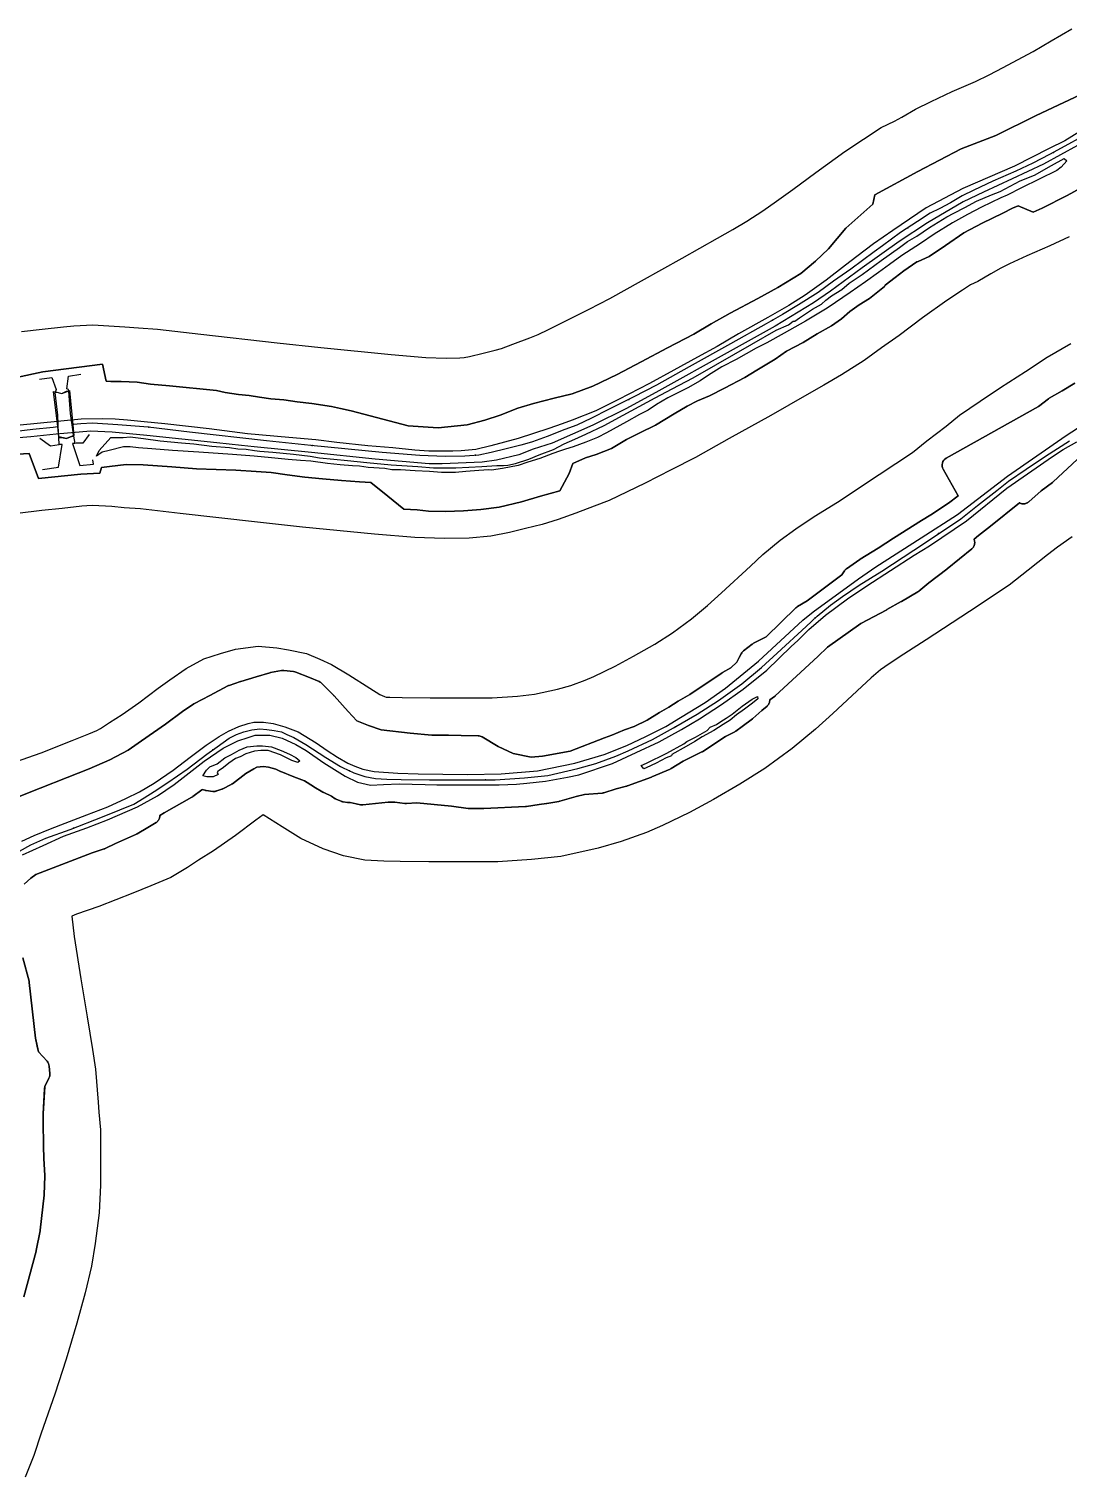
# Model space of a CAD drawing. Header units: inches. Extents: x 91426 to 118597, y 433843 to 446922.
# Drawn here: x 104664 to 105297, y 442865 to 443748 of the extents above; entities that cross this region are included whole.
import ezdxf

# ---------------------------------------------------------------- set-up
doc = ezdxf.new("R2010")
doc.units = ezdxf.units.IN
doc.header["$MEASUREMENT"] = 0
for name, color, linetype, true_color in [('As_waterkering_PWK', 7, 'Continuous', 0x8b0648), ('Beschermingszone_PWK', 7, 'Continuous', 0xde06d3), ('Kernzone_PWK', 7, 'Continuous', 0x33065f), ('Kruinlijnen_PWK', 7, 'Continuous', 0xda0676), ('Kunstwerken_PWK', 7, 'Continuous', 0x2f0602), ('Leggerbermen_PWK', 7, 'Continuous', 0xd60719), ('Referentiepunten_PWK', 7, 'Continuous', 0x7e0730)]:
    doc.layers.add(name, color=color, linetype=linetype, true_color=true_color)

msp = doc.modelspace()

# ---------------------------------------------------------------- linework, layer by layer
at = {"layer": 'As_waterkering_PWK'}
for points in [[(105305.5951, 443682.3094), (105295.144, 443676.4885), (105285.7513, 443671.4614), (105275.6971, 443666.1697), (105265.3784, 443661.4072), (105251.3554, 443655.1895), (105239.7137, 443649.7655), (105232.57, 443646.1937), (105225.4262, 443642.0926), (105219.0762, 443638.5207), (105212.9907, 443635.6103), (105205.4501, 443630.5832), (105194.999, 443623.8363), (105183.9379, 443615.8578)], [(105183.9379, 443615.8578), (105178.8594, 443612.1946), (105164.7042, 443601.6113), (105154.2531, 443594.2029), (105144.7281, 443587.3237), (105132.8218, 443579.7831), (105123.0322, 443573.9623), (105113.1103, 443568.2737), (105091.4145, 443555.9706), (105066.279, 443541.9476), (105046.3029, 443530.8351), (105032.5446, 443523.6913), (105017.0664, 443515.8861), (105006.6153, 443510.7267), (104997.7518, 443506.4934), (104990.4757, 443503.7152), (104979.7601, 443499.6142), (104970.6319, 443496.3069), (104965.799, 443494.8479)], [(104854.8196, 443297.7604), (104861.7469, 443294.4671), (104868.4938, 443292.2181), (104874.9761, 443290.8952), (104881.9876, 443290.4983), (104890.7188, 443290.366), (104907.9168, 443290.2337), (104927.6283, 443290.1014), (104947.869, 443290.2337), (104965.8607, 443291.4243), (104980.0159, 443292.8796), (104998.4045, 443296.9806), (105009.3847, 443300.1556), (105021.5556, 443304.5212), (105028.9639, 443307.8285), (105043.7806, 443314.84), (105056.6129, 443321.8515), (105071.165, 443330.1859), (105084.1296, 443338.5203), (105098.2849, 443348.7067), (105110.3234, 443358.7609), (105119.8485, 443367.4922), (105137.4433, 443383.7641), (105144.1902, 443389.9818), (105152.26, 443396.7287), (105159.6683, 443402.0204), (105169.7225, 443408.7673), (105183.6132, 443417.4986), (105209.5424, 443434.5642), (105231.7674, 443449.3809), (105241.9539, 443457.4507), (105253.7279, 443466.5789), (105260.8717, 443472.2674), (105271.5873, 443479.6758), (105283.3613, 443487.481), (105297.9107, 443496.8879)], [(104658.0173, 443246.7097), (104665.0288, 443250.5461), (104674.157, 443254.6472), (104688.8414, 443259.8066), (104708.5529, 443267.6118), (104719.1362, 443271.8451), (104727.7352, 443275.417), (104733.9529, 443279.1212), (104740.0383, 443283.0899), (104748.505, 443288.5139), (104760.279, 443296.716), (104772.3176, 443305.8442), (104778.5353, 443310.3421), (104785.9436, 443315.5015), (104790.3093, 443317.8827), (104794.8072, 443319.3379), (104799.702, 443320.6609), (104804.5968, 443321.3223), (104808.8301, 443320.9254), (104813.1958, 443320.264), (104817.6937, 443319.3379), (104821.001, 443317.8827), (104825.2343, 443316.0306), (104832.5104, 443311.665), (104844.8135, 443303.8598), (104853.6771, 443298.3035), (104854.8196, 443297.7604)]]:
    msp.add_lwpolyline(points, dxfattribs=at)
msp.add_polyline3d([(104681.3208, 443505.6292, 0), (104678.8789, 443526.9207, 0), (104678.8657, 443527.0359, 0), (104679.965, 443526.77, 0), (104683.922, 443525.813, 0), (104687.132, 443527.041, 0), (104688.5736, 443527.5925, 0), (104690.5346, 443506.7199, 0), (104691.1457, 443500.2166, 0), (104686.772, 443498.267, 0), (104682.0529, 443499.2461, 0)], close=True, dxfattribs=at)
for points in [[(104578.0568, 443484.3837, 0), (104585.7947, 443487.5756, 0), (104595.5843, 443491.4121, 0), (104607.4906, 443495.1163, 0), (104617.1479, 443497.2329, 0), (104624.5562, 443498.5559, 0), (104635.4042, 443500.2757, 0), (104650.8823, 443502.1277, 0), (104666.0959, 443503.9798, 0), (104678.5313, 443505.3027, 0), (104681.3208, 443505.6292, 0)], [(104965.799, 443494.8479, 0), (104963.6205, 443494.1902, 0), (104954.7569, 443492.0736, 0), (104945.6288, 443489.8246, 0), (104937.9558, 443488.2371, 0), (104929.4891, 443487.4433, 0), (104917.4506, 443487.311, 0), (104902.1047, 443487.8402, 0), (104879.0859, 443489.8246, 0), (104835.6942, 443494.0579, 0), (104808.5743, 443496.9684, 0), (104761.743, 443502.26, 0), (104736.4752, 443505.1705, 0), (104725.8919, 443505.9642, 0), (104717.9543, 443506.6257, 0), (104702.6085, 443507.5517, 0), (104695.4647, 443507.1548, 0), (104690.9668, 443506.758, 0), (104690.5374, 443506.7077, 0)]]:
    msp.add_polyline3d(points, dxfattribs=at)
at = {"layer": 'Beschermingszone_PWK'}
for points in [[(104659.2965, 443563.5951), (104671.8707, 443564.9327), (104684.8419, 443566.4506), (104691.1627, 443567.0084), (104702.7519, 443567.6522), (104722.2533, 443566.4754), (104730.627, 443565.7776), (104742.154, 443564.9131), (104768.5442, 443561.8734), (104815.1439, 443556.6078), (104841.8084, 443553.7463), (104884.5757, 443549.5739), (104905.7176, 443547.7513), (104918.1552, 443547.3224), (104926.3539, 443547.4125), (104929.0503, 443547.6653), (104932.3692, 443548.352), (104940.6118, 443550.3827), (104947.9686, 443552.1396), (104951.7283, 443553.2746), (104958.8159, 443555.8426), (104969.0517, 443559.76), (104974.0827, 443561.6809), (104980.4048, 443564.7004), (104990.278, 443569.5745), (105005.2112, 443577.105), (105017.8886, 443583.6874), (105037.0789, 443594.3628), (105061.9996, 443608.266), (105083.3902, 443620.396), (105092.7765, 443625.7775), (105101.4318, 443630.9239), (105111.0806, 443637.0348), (105119.3386, 443642.9989), (105129.3853, 443650.1206), (105143.3426, 443660.556), (105161.1553, 443673.4044), (105172.5362, 443680.7517), (105183.2567, 443687.8986), (105191.3943, 443691.7905), (105195.7818, 443694.2585), (105204.1941, 443699.0878), (105213.6227, 443703.8021), (105226.5235, 443709.8126), (105240.6451, 443716.0741), (105249.135, 443719.9925), (105257.6223, 443724.4595), (105266.3883, 443729.1512), (105275.7829, 443734.3837), (105286.8302, 443740.8821), (105299.4356, 443748.0295)], [(105328.2273, 443718.9525), (105277.7533, 443695.2463), (105253.1714, 443683.1525), (105232.0205, 443674.9656), (105205.669, 443661.1879), (105179.4129, 443646.8403), (105178.2131, 443641.2912), (105161.7541, 443626.4925), (105151.1249, 443613.8705), (105143.2446, 443606.3714), (105134.2552, 443598.9013), (105120.2539, 443590.2951), (105107.9628, 443583.6265), (105091.1267, 443574.7445), (105079.5177, 443568.2061), (105068.9913, 443562.0218), (105053.0761, 443553.6038), (105036.9475, 443545.0107), (105022.336, 443537.3759), (105007.5601, 443530.1175), (104994.8557, 443525.5439), (104983.958, 443522.9493), (104971.2825, 443519.6136), (104961.7258, 443516.8832), (104951.0509, 443512.6132), (104941.6698, 443509.529), (104930.9519, 443506.6288), (104913.2616, 443504.8598), (104894.9688, 443506.1214), (104860.115, 443515.2452), (104853.6741, 443516.5046), (104848.1349, 443517.8186), (104836.3184, 443519.5843), (104827.3851, 443520.56), (104819.109, 443521.8948), (104811.3373, 443522.5086), (104804.4136, 443523.4407), (104797.9844, 443524.5122), (104791.4785, 443525.1761), (104783.5066, 443526.4272), (104778.0717, 443527.5141), (104749.3912, 443530.3155), (104737.8479, 443531.496), (104729.7673, 443532.6096), (104719.9531, 443533.0186), (104713.7163, 443533.1513), (104710.8829, 443533.2478), (104708.6225, 443543.6287), (104672.252, 443538.8721), (104637.152, 443531.5103)], [(104642.5258, 443487.9646), (104663.9436, 443489.2071), (104669.6966, 443473.8214), (104695.3776, 443476.521), (104706.989, 443477.1758), (104708.1331, 443480.6084), (104712.9247, 443481.2473), (104723.148, 443482.3974), (104733.5264, 443482.2708), (104750.8446, 443480.9588), (104766.0181, 443479.8941), (104789.977, 443478.9674), (104802.2012, 443478.1788), (104811.396, 443477.5313), (104821.286, 443476.0998), (104832.0092, 443474.6254), (104842.7352, 443473.6868), (104854.3822, 443472.7604), (104865.3112, 443471.8274), (104872.2313, 443471.5031), (104882.5127, 443463.1509), (104892.3815, 443455.2016), (104900.3956, 443454.7207), (104907.303, 443454.03), (104917.7629, 443453.7269), (104928.5957, 443454.166), (104939.1479, 443455.0217), (104950.4128, 443456.3916), (104963.9765, 443459.6708), (104975.5619, 443463.0783), (104987.4461, 443466.4259), (104993.1388, 443476.9254), (104995.2206, 443483.0667), (105002.9744, 443486.5356), (105009.6246, 443488.4914), (105018.8201, 443492.1696), (105028.0082, 443497.7096), (105036.1285, 443501.8342), (105045.7117, 443506.4233), (105057.0084, 443513.4165), (105064.8998, 443518.0737), (105071.3099, 443521.3417), (105078.6306, 443524.283), (105087.7035, 443529.0225), (105100.1857, 443535.4649), (105107.4497, 443540.0386), (105118.5596, 443546.5974), (105125.4704, 443551.5524), (105135.6233, 443556.8892), (105144.1477, 443562.0837), (105153.0034, 443567.0483), (105159.0404, 443571.2166), (105164.0554, 443575.8358), (105169.8968, 443579.8129), (105176.1496, 443583.7548), (105185.1817, 443591.0102), (105185.6837, 443591.8888), (105191.7437, 443596.5503), (105196.9414, 443600.4486), (105205.0087, 443606.0712), (105205.7669, 443606.324), (105212.4588, 443609.379), (105222.3333, 443615.9619), (105233.6421, 443623.6311), (105244.709, 443629.5507), (105257.3256, 443635.7275), (105263.341, 443638.663), (105266.6711, 443640.1851), (105275.7951, 443636.3387), (105281.4144, 443638.8278), (105296.5157, 443646.4451), (105304.8044, 443651.0078)], [(105297.8322, 443621.3174), (105285.9894, 443615.8515), (105272.0487, 443609.6702), (105261.4562, 443604.7351), (105256.2165, 443602.1152), (105250.1299, 443598.6211), (105242.1444, 443594.1292), (105237.7692, 443592.0367), (105232.8783, 443588.7762), (105223.2022, 443582.5295), (105208.4568, 443571.8935), (105194.1366, 443561.1868), (105183.3486, 443553.5396), (105172.7677, 443545.8979), (105158.9802, 443537.1658), (105148.2453, 443530.7829), (105137.8771, 443524.8384), (105115.9268, 443512.391), (105090.6124, 443498.2683), (105069.9815, 443486.7915), (105055.3223, 443479.18), (105039.3901, 443471.1458), (105028.4574, 443465.7486), (105017.476, 443460.5038), (105008.3291, 443457.0113), (104997.2135, 443452.7572), (104986.3849, 443448.8338), (104976.6637, 443445.8991), (104966.5445, 443443.4826), (104956.6784, 443441.0518), (104945.3771, 443438.7136), (104932.1018, 443437.469), (104916.8634, 443437.3016), (104899.0939, 443437.9143), (104874.5111, 443440.0335), (104830.5989, 443444.3176), (104803.0997, 443447.2688), (104756.0753, 443452.5823), (104731.7429, 443455.3849), (104721.9459, 443456.1197), (104714.3719, 443456.7509), (104702.4889, 443457.468), (104699.0498, 443457.2769), (104696.0709, 443457.0141), (104684.0819, 443455.6111), (104671.7621, 443454.3005), (104656.8738, 443452.488)], [(104655.5914, 443301.1206), (104671.3435, 443306.6551), (104690.064, 443314.0679), (104700.2605, 443318.1465), (104705.2341, 443320.2125), (104707.4902, 443321.5565), (104712.8955, 443325.0817), (104720.7188, 443330.0935), (104730.8721, 443337.1666), (104742.5559, 443346.0258), (104749.5926, 443351.1161), (104759.6069, 443358.0903), (104770.4705, 443364.016), (104780.5804, 443367.2868), (104789.7897, 443369.7758), (104803.5691, 443371.6379), (104814.9137, 443370.5744), (104821.9883, 443369.5024), (104832.9737, 443367.2408), (104841.09, 443363.6696), (104848.2112, 443360.554), (104858.7694, 443354.2191), (104871.4846, 443346.1525), (104877.7706, 443342.212), (104880.4561, 443340.9353), (104881.4327, 443340.6097), (104883.7799, 443340.4769), (104891.2899, 443340.3631), (104908.2769, 443340.2324), (104927.6327, 443340.1025), (104946.0532, 443340.2229), (104961.6518, 443341.2552), (104971.99, 443342.318), (104986.0063, 443345.4439), (104993.9842, 443347.7508), (105002.8969, 443350.9477), (105008.0766, 443353.2601), (105021.0808, 443359.4139), (105032.1986, 443365.4885), (105045.2044, 443372.9373), (105055.9887, 443379.8701), (105067.6171, 443388.2382), (105077.3875, 443396.398), (105085.981, 443404.2754), (105103.5271, 443420.5022), (105111.1934, 443427.5673), (105121.6492, 443436.3091), (105131.2008, 443443.1316), (105142.4817, 443450.7017), (105156.5616, 443459.5519), (105181.9303, 443476.2487), (105202.3264, 443489.8461), (105211.1112, 443496.8055), (105222.8357, 443505.8952), (105231.0474, 443512.4342), (105243.5542, 443521.0808), (105255.9732, 443529.3137), (105271.2645, 443539.2003), (105284.3113, 443547.8982), (105298.7383, 443556.1421)], [(104660.9531, 443226.4804), (104664.924, 443230.1108), (104668.0015, 443232.3394), (104702.3935, 443245.5771), (104705.9648, 443246.8526), (104709.5927, 443248.0186), (104709.6699, 443248.0441), (104709.9761, 443248.1594), (104710.262, 443248.2885), (104716.6673, 443251.4257), (104729.2889, 443257.0792), (104729.4564, 443257.158), (104729.7256, 443257.3011), (104736.208, 443261.0052), (104736.2274, 443261.0164), (104736.3671, 443261.1001), (104741.2619, 443264.1428), (104741.4001, 443264.2319), (104741.666, 443264.4224), (104741.9189, 443264.63), (104742.1577, 443264.8537), (104742.3814, 443265.0925), (104742.589, 443265.3454), (104742.7795, 443265.6113), (104742.9523, 443265.8892), (104743.1066, 443266.1778), (104743.2416, 443266.4758), (104743.3569, 443266.782), (104743.4518, 443267.0951), (104743.5261, 443267.4137), (104743.5794, 443267.7366), (104743.5997, 443267.9153), (104743.6426, 443268.366), (104746.1601, 443270.0922), (104763.163, 443279.64), (104763.2149, 443279.6696), (104763.4928, 443279.8424), (104763.7451, 443280.0225), (104769.1268, 443284.1228), (104769.4792, 443284.3454), (104770.9589, 443283.8697), (104771.1948, 443283.8003), (104771.5134, 443283.726), (104771.8363, 443283.6727), (104771.849, 443283.671), (104775.95, 443283.1418), (104776.2629, 443283.1114), (104776.5899, 443283.1007), (104776.9169, 443283.1114), (104777.2425, 443283.1435), (104777.5654, 443283.1968), (104777.884, 443283.2711), (104778.1971, 443283.366), (104778.2326, 443283.3782), (104781.2754, 443284.4366), (104781.5461, 443284.5397), (104781.8441, 443284.6747), (104781.9143, 443284.71), (104787.0736, 443287.3558), (104787.292, 443287.4748), (104787.5699, 443287.6476), (104787.792, 443287.8049), (104796.0523, 443294.0001), (104800.917, 443296.9189), (104802.7901, 443297.8109), (104804.8138, 443298.1), (104806.8392, 443298.3893), (104809.8885, 443297.8975), (104814.2666, 443296.6301), (104817.1046, 443295.3294), (104817.2745, 443295.2553), (104817.331, 443295.2323), (104825.2686, 443292.0573), (104825.3306, 443292.033), (104831.729, 443289.5721), (104837.2493, 443286.0145), (104837.4004, 443285.9209), (104842.9566, 443282.6136), (104843.014, 443282.58), (104843.3026, 443282.4257), (104843.4722, 443282.346), (104848.1165, 443280.2683), (104850.5458, 443278.6488), (104850.8193, 443278.479), (104851.1079, 443278.3247), (104851.4059, 443278.1897), (104851.4622, 443278.1668), (104854.108, 443277.1084), (104854.3579, 443277.016), (104854.671, 443276.9211), (104854.9896, 443276.8468), (104855.2581, 443276.8009), (104858.0362, 443276.4041), (104858.0906, 443276.3967), (104858.3279, 443276.3712), (104859.6139, 443276.264), (104863.1541, 443275.5315), (104863.1865, 443275.5249), (104865.8323, 443274.9957), (104865.8375, 443274.9947), (104866.1604, 443274.9414), (104866.486, 443274.9093), (104866.813, 443274.8986), (104867.14, 443274.9093), (104867.3189, 443274.9243), (104882.6771, 443276.4861), (104886.8747, 443276.4861), (104892.9159, 443275.731), (104893.209, 443275.7031), (104893.8296, 443275.701), (104900.2002, 443276.0758), (104921.2886, 443274.1351), (104931.5994, 443272.7679), (104931.6041, 443272.7673), (104931.9297, 443272.7352), (104932.1798, 443272.7251), (104940.7787, 443272.5928), (104940.8556, 443272.5922), (104941.1006, 443272.5982), (104966.5416, 443273.8463), (104966.6236, 443273.851), (104966.9492, 443273.8831), (104967.1321, 443273.9106), (104974.804, 443275.2109), (104979.2998, 443275.7247), (104979.3846, 443275.7352), (104979.554, 443275.7604), (104986.6978, 443276.951), (104986.8513, 443276.9791), (104987.1699, 443277.0534), (104987.29, 443277.0872), (104997.4272, 443280.0763), (105002.4877, 443281.1608), (105013.1512, 443282.0601), (105013.3836, 443282.0852), (105013.7065, 443282.1385), (105014.0251, 443282.2128), (105014.2876, 443282.2909), (105021.779, 443284.745), (105028.0756, 443286.287), (105028.1804, 443286.3139), (105028.4935, 443286.4088), (105028.6187, 443286.4532), (105043.3031, 443291.8771), (105043.4841, 443291.948), (105043.5403, 443291.9717), (105054.6528, 443296.7342), (105054.8946, 443296.8455), (105055.1832, 443296.9998), (105055.2446, 443297.0358), (105062.6357, 443301.4446), (105073.9897, 443307.1869), (105074.2332, 443307.3186), (105074.4885, 443307.4764), (105088.2794, 443316.5835), (105093.9849, 443319.4998), (105094.2093, 443319.6218), (105094.4872, 443319.7946), (105094.6418, 443319.9022), (105098.4783, 443322.6803), (105098.5321, 443322.7198), (105104.7498, 443327.35), (105104.8073, 443327.3934), (105105.0602, 443327.601), (105105.0625, 443327.603), (105110.4833, 443332.3626), (105113.655, 443335.1379), (105113.6592, 443335.1416), (105113.898, 443335.3653), (105114.1217, 443335.6041), (105114.3293, 443335.857), (105114.5198, 443336.1229), (105114.6926, 443336.4008), (105114.8469, 443336.6894), (105114.9819, 443336.9874), (105115.0972, 443337.2936), (105115.1921, 443337.6067), (105115.2664, 443337.9253), (105115.3197, 443338.2482), (105115.3518, 443338.5738), (105115.3563, 443338.6511), (105115.3687, 443338.899), (105118.1848, 443340.9329), (105118.3011, 443341.0195), (105118.554, 443341.2271), (105118.6596, 443341.3223), (105144.5888, 443365.3994), (105144.6426, 443365.4502), (105150.4647, 443371.0191), (105170.9282, 443385.5563), (105186.6531, 443393.8809), (105186.7587, 443393.9385), (105195.4899, 443398.8333), (105195.5449, 443398.8646), (105195.575, 443398.8821), (105205.4969, 443404.703), (105205.7447, 443404.8583), (105206.0106, 443405.0488), (105206.2002, 443405.2018), (105212.1754, 443410.2676), (105223.3046, 443418.6472), (105223.3409, 443418.6748), (105223.4586, 443418.768), (105238.4049, 443430.9669), (105238.5401, 443431.0813), (105238.7789, 443431.305), (105239.0026, 443431.5438), (105239.2102, 443431.7967), (105239.4007, 443432.0626), (105239.5735, 443432.3405), (105239.7278, 443432.6291), (105239.8628, 443432.9271), (105239.9781, 443433.2333), (105240.073, 443433.5464), (105240.1473, 443433.865), (105240.2006, 443434.1879), (105240.2327, 443434.5135), (105240.2434, 443434.8405), (105240.2327, 443435.1675), (105240.2006, 443435.4931), (105240.1473, 443435.816), (105240.073, 443436.1346), (105239.978, 443436.448), (105239.8247, 443436.8992), (105242.4783, 443439.2211), (105249.7597, 443444.8121), (105249.8381, 443444.8736), (105267.5429, 443459.0375), (105267.6543, 443458.9779), (105267.9523, 443458.8429), (105268.2585, 443458.7276), (105268.5716, 443458.6327), (105268.8902, 443458.5584), (105269.2131, 443458.5051), (105269.5387, 443458.473), (105269.8657, 443458.4623), (105270.1927, 443458.473), (105270.5183, 443458.5051), (105270.8412, 443458.5584), (105271.1598, 443458.6327), (105271.4729, 443458.7276), (105271.7791, 443458.8429), (105272.0771, 443458.9779), (105272.3657, 443459.1322), (105272.6436, 443459.305), (105272.9095, 443459.4955), (105273.1624, 443459.7031), (105273.1733, 443459.7127), (105280.7271, 443466.3759), (105287.6994, 443471.5406), (105287.767, 443471.5916), (105288.0199, 443471.7992), (105288.1267, 443471.8956), (105302.7088, 443485.4453)], [(105299.6205, 443438.2707), (105290.6959, 443432.1006), (105284.6201, 443427.2625), (105272.7966, 443418.096), (105261.2085, 443408.9157), (105237.1545, 443392.8797), (105210.6648, 443375.4452), (105196.9634, 443366.8329), (105188.1358, 443360.9091), (105182.8708, 443357.1484), (105177.1869, 443352.3963), (105171.3595, 443347.026), (105153.7159, 443330.709), (105143.2594, 443321.1238), (105128.9526, 443309.1753), (105112.2706, 443297.1704), (105097.1257, 443287.4345), (105081.0272, 443278.2144), (105066.4804, 443270.2661), (105049.8512, 443262.397), (105040.2142, 443258.0947), (105024.7852, 443252.5604), (105010.8027, 443248.5173), (104988.0418, 443243.4411), (104970.0695, 443241.5935), (104949.6848, 443240.2445), (104927.6239, 443240.1003), (104907.5567, 443240.235), (104890.1478, 443240.3689), (104880.1952, 443240.5197), (104868.5306, 443241.18), (104855.5422, 443243.8307), (104843.0377, 443247.9988), (104829.5836, 443254.3951), (104818.1425, 443261.5671), (104806.5682, 443268.9099), (104802.0792, 443265.6626), (104789.6859, 443256.2655), (104776.2912, 443246.9343), (104767.1812, 443241.0982), (104760.4156, 443236.6859), (104750.2362, 443230.6216), (104738.012, 443225.5438), (104727.0417, 443221.1557), (104706.3392, 443212.9581), (104692.7225, 443208.1738), (104689.9755, 443206.9396), (104691.4347, 443194.5368), (104695.3475, 443168.9138), (104699.278, 443145.5933), (104702.4945, 443125.7582), (104704.3988, 443113.6974), (104706.0074, 443093.5166), (104706.4782, 443087.6057), (104707.3412, 443076.7707), (104707.4882, 443056.9236), (104707.4882, 443042.946), (104706.6657, 443026.168), (104704.1805, 443007.3738), (104701.9282, 442993.5378), (104698.1187, 442977.3475), (104692.9777, 442958.9255), (104686.4637, 442936.8891), (104679.5058, 442915.4586), (104671.3205, 442891.7077), (104666.732, 442878.229), (104661.5186, 442865.0217)]]:
    msp.add_lwpolyline(points, dxfattribs=at)
for points in [[(105301.2886, 443532.0563), (105293.4615, 443527.4679), (105285.6973, 443522.8668, 0.02835317), (105285.227, 443522.5508), (105279.1046, 443517.9126), (105222.9042, 443486.3261, 0.41427898), (105220.9958, 443479.5166), (105230.1221, 443463.2878), (105224.3309, 443458.9693), (105213.5896, 443451.7704), (105207.8175, 443448.3489), (105190.8137, 443437.4559), (105181.3282, 443431.3958), (105170.3854, 443424.6718, 0.01576051), (105170.1222, 443424.4985), (105162.0524, 443418.8099, 0.08866348), (105160.8151, 443417.559), (105159.1861, 443415.1932), (105138.0666, 443399.2993), (105132.2424, 443395.8858, 0.06112918), (105131.2744, 443395.1465), (105113.1423, 443377.4113), (105109.8457, 443375.6379), (105105.4147, 443373.4223, 0.05127766), (105104.5514, 443372.8737), (105099.3133, 443368.7359, 0.10960873), (105097.9448, 443367.0568), (105096.7654, 443364.7091), (105095.2015, 443361.9984), (105091.6247, 443358.5268), (105086.5725, 443355.5196, 0.01315544), (105086.3501, 443355.3791), (105066.5161, 443342.1127), (105059.4349, 443338.0476), (105053.713, 443334.4548), (105048.1843, 443331.1639), (105040.5766, 443326.5219), (105032.6639, 443322.7539), (105026.8467, 443320.5564), (105019.0322, 443317.3775), (105014.5777, 443315.6743), (104993.7186, 443307.6376), (104976.8097, 443304.6182), (104969.9368, 443304.0108), (104958.9192, 443306.1725), (104949.7596, 443310.5692), (104940.0169, 443316.2849, 0.13020457), (104937.5501, 443316.9719), (104927.1535, 443317.1035), (104919.481, 443317.3681), (104909.2915, 443317.4987), (104896.2092, 443318.6285), (104878.5396, 443320.5838), (104870.839, 443323.2729), (104863.6636, 443326.1203), (104858.3677, 443331.8768), (104849.7844, 443341.3843, 0.01051006), (104849.6403, 443341.5373), (104842.3642, 443348.9457, 0.09699518), (104840.7792, 443350.0325), (104834.8898, 443352.5756), (104826.486, 443355.9105, 0.06925165), (104825.1469, 443356.2374), (104819.1945, 443356.8418, 0.0711937), (104817.779, 443356.7838), (104811.1058, 443355.5481, 0.028259), (104810.5572, 443355.4141), (104802.2164, 443352.8695), (104792.9349, 443350.1791, 0.01160868), (104792.7135, 443350.1093), (104785.7724, 443347.743, 0.03765769), (104785.0808, 443347.4475), (104773.9793, 443341.6804), (104764.7456, 443336.7086, 0.02477363), (104764.3218, 443336.4525), (104757.4747, 443331.8381), (104747.0218, 443324.1994), (104732.4515, 443313.9609), (104724.3492, 443308.2416), (104713.052, 443302.3018), (104700.5364, 443296.8496), (104687.1065, 443291.555), (104670.6122, 443285.1701), (104655.7921, 443279.1324, 0.01774585)], [(104660.7709, 442975.0004), (104668.1792, 443002.7817), (104668.2519, 443003.0945), (104668.253, 443003.0998), (104670.6343, 443015.1383), (104670.6865, 443015.4559), (104670.6985, 443015.5542), (104673.073, 443036.8426), (104673.0931, 443037.0699), (104673.1012, 443037.235), (104673.464, 443048.4329), (104673.4666, 443048.5948), (104673.4612, 443048.8269), (104672.9742, 443059.3071), (104672.7122, 443066.7753), (104672.4503, 443081.8335), (104672.5779, 443086.5544), (104673.3763, 443101.8394), (104673.4462, 443103.1768), (104676.0287, 443108.3423, 0.13814806), (104676.5382, 443111.0052), (104676.1413, 443115.6354, 0.16503452), (104674.8528, 443118.5789), (104669.5812, 443124.3552), (104668.8431, 443127.7011), (104667.7706, 443132.563), (104664.0441, 443166.614), (104664.031, 443166.7227), (104663.9777, 443167.0456), (104663.9034, 443167.3642), (104663.8993, 443167.3793), (104660.0551, 443181.5482)]]:
    msp.add_lwpolyline(points, format="xyb", dxfattribs=at)
at = {"layer": 'Kernzone_PWK'}
for points in [[(104637.152, 443531.5103), (104672.252, 443538.8721), (104708.6225, 443543.6287), (104710.8829, 443533.2478), (104713.7163, 443533.1513), (104719.9531, 443533.0186), (104729.7673, 443532.6096), (104737.8479, 443531.496), (104749.3912, 443530.3155), (104778.0717, 443527.5141), (104783.5066, 443526.4272), (104791.4785, 443525.1761), (104797.9844, 443524.5122), (104804.4136, 443523.4407), (104811.3373, 443522.5086), (104819.109, 443521.8948), (104827.3851, 443520.56), (104836.3184, 443519.5843), (104848.1349, 443517.8186), (104853.6741, 443516.5046), (104860.115, 443515.2452), (104894.9688, 443506.1214), (104913.2616, 443504.8598), (104930.9519, 443506.6288), (104941.6698, 443509.529), (104951.0509, 443512.6132), (104961.7258, 443516.8832), (104971.2825, 443519.6136), (104983.958, 443522.9493), (104994.8557, 443525.5439), (105007.5601, 443530.1175), (105022.336, 443537.3759), (105036.9475, 443545.0107), (105053.0761, 443553.6038), (105068.9913, 443562.0218), (105079.5177, 443568.2061), (105091.1267, 443574.7445), (105107.9628, 443583.6265), (105120.2539, 443590.2951), (105134.2552, 443598.9013), (105143.2446, 443606.3714), (105151.1249, 443613.8705), (105161.7541, 443626.4925), (105178.2131, 443641.2912), (105179.4129, 443646.8403), (105205.669, 443661.1879), (105232.0205, 443674.9656), (105253.1714, 443683.1525), (105277.7533, 443695.2463), (105328.2273, 443718.9525)], [(105304.8044, 443651.0078), (105296.5157, 443646.4451), (105281.4144, 443638.8278), (105275.7951, 443636.3387), (105266.6711, 443640.1851), (105263.341, 443638.663), (105257.3256, 443635.7275), (105244.709, 443629.5507), (105233.6421, 443623.6311), (105222.3333, 443615.9619), (105212.4588, 443609.379), (105205.7669, 443606.324), (105205.0087, 443606.0712), (105196.9414, 443600.4486), (105191.7437, 443596.5503), (105185.6837, 443591.8888), (105185.1817, 443591.0102), (105176.1496, 443583.7548), (105169.8968, 443579.8129), (105164.0554, 443575.8358), (105159.0404, 443571.2166), (105153.0034, 443567.0483), (105144.1477, 443562.0837), (105135.6233, 443556.8892), (105125.4704, 443551.5524), (105118.5596, 443546.5974), (105107.4497, 443540.0386), (105100.1857, 443535.4649), (105087.7035, 443529.0225), (105078.6306, 443524.283), (105071.3099, 443521.3417), (105064.8998, 443518.0737), (105057.0084, 443513.4165), (105045.7117, 443506.4233), (105036.1285, 443501.8342), (105028.0082, 443497.7096), (105018.8201, 443492.1696), (105009.6246, 443488.4914), (105002.9744, 443486.5356), (104995.2206, 443483.0667), (104993.1388, 443476.9254), (104987.4461, 443466.4259), (104975.5619, 443463.0783), (104963.9765, 443459.6708), (104950.4128, 443456.3916), (104939.1479, 443455.0217), (104928.5957, 443454.166), (104917.7629, 443453.7269), (104907.303, 443454.03), (104900.3956, 443454.7207), (104892.3815, 443455.2016), (104882.5127, 443463.1509), (104872.2313, 443471.5031), (104865.3112, 443471.8274), (104854.3822, 443472.7604), (104842.7352, 443473.6868), (104832.0092, 443474.6254), (104821.286, 443476.0998), (104811.396, 443477.5313), (104802.2012, 443478.1788), (104789.977, 443478.9674), (104766.0181, 443479.8941), (104750.8446, 443480.9588), (104733.5264, 443482.2708), (104723.148, 443482.3974), (104712.9247, 443481.2473), (104708.1331, 443480.6084), (104706.989, 443477.1758), (104695.3776, 443476.521), (104669.6966, 443473.8214), (104663.9436, 443489.2071), (104642.5258, 443487.9646)], [(105302.7088, 443485.4453), (105288.1267, 443471.8956), (105288.0199, 443471.7992), (105287.767, 443471.5916), (105287.6994, 443471.5406), (105280.7271, 443466.3759), (105273.1733, 443459.7127), (105273.1624, 443459.7031), (105272.9095, 443459.4955), (105272.6436, 443459.305), (105272.3657, 443459.1322), (105272.0771, 443458.9779), (105271.7791, 443458.8429), (105271.4729, 443458.7276), (105271.1598, 443458.6327), (105270.8412, 443458.5584), (105270.5183, 443458.5051), (105270.1927, 443458.473), (105269.8657, 443458.4623), (105269.5387, 443458.473), (105269.2131, 443458.5051), (105268.8902, 443458.5584), (105268.5716, 443458.6327), (105268.2585, 443458.7276), (105267.9523, 443458.8429), (105267.6543, 443458.9779), (105267.5429, 443459.0375), (105249.8381, 443444.8736), (105249.7597, 443444.8121), (105242.4783, 443439.2211), (105239.8247, 443436.8992), (105239.978, 443436.448), (105240.073, 443436.1346), (105240.1473, 443435.816), (105240.2006, 443435.4931), (105240.2327, 443435.1675), (105240.2434, 443434.8405), (105240.2327, 443434.5135), (105240.2006, 443434.1879), (105240.1473, 443433.865), (105240.073, 443433.5464), (105239.9781, 443433.2333), (105239.8628, 443432.9271), (105239.7278, 443432.6291), (105239.5735, 443432.3405), (105239.4007, 443432.0626), (105239.2102, 443431.7967), (105239.0026, 443431.5438), (105238.7789, 443431.305), (105238.5401, 443431.0813), (105238.4049, 443430.9669), (105223.4586, 443418.768), (105223.3409, 443418.6748), (105223.3046, 443418.6472), (105212.1754, 443410.2676), (105206.2002, 443405.2018), (105206.0106, 443405.0488), (105205.7447, 443404.8583), (105205.4969, 443404.703), (105195.575, 443398.8821), (105195.5449, 443398.8646), (105195.4899, 443398.8333), (105186.7587, 443393.9385), (105186.6531, 443393.8809), (105170.9282, 443385.5563), (105150.4647, 443371.0191), (105144.6426, 443365.4502), (105144.5888, 443365.3994), (105118.6596, 443341.3223), (105118.554, 443341.2271), (105118.3011, 443341.0195), (105118.1848, 443340.9329), (105115.3687, 443338.899), (105115.3563, 443338.6511), (105115.3518, 443338.5738), (105115.3197, 443338.2482), (105115.2664, 443337.9253), (105115.1921, 443337.6067), (105115.0972, 443337.2936), (105114.9819, 443336.9874), (105114.8469, 443336.6894), (105114.6926, 443336.4008), (105114.5198, 443336.1229), (105114.3293, 443335.857), (105114.1217, 443335.6041), (105113.898, 443335.3653), (105113.6592, 443335.1416), (105113.655, 443335.1379), (105110.4833, 443332.3626), (105105.0625, 443327.603), (105105.0602, 443327.601), (105104.8073, 443327.3934), (105104.7498, 443327.35), (105098.5321, 443322.7198), (105098.4783, 443322.6803), (105094.6418, 443319.9022), (105094.4872, 443319.7946), (105094.2093, 443319.6218), (105093.9849, 443319.4998), (105088.2794, 443316.5835), (105074.4885, 443307.4764), (105074.2332, 443307.3186), (105073.9897, 443307.1869), (105062.6357, 443301.4446), (105055.2446, 443297.0358), (105055.1832, 443296.9998), (105054.8946, 443296.8455), (105054.6528, 443296.7342), (105043.5403, 443291.9717), (105043.4841, 443291.948), (105043.3031, 443291.8771), (105028.6187, 443286.4532), (105028.4935, 443286.4088), (105028.1804, 443286.3139), (105028.0756, 443286.287), (105021.779, 443284.745), (105014.2876, 443282.2909), (105014.0251, 443282.2128), (105013.7065, 443282.1385), (105013.3836, 443282.0852), (105013.1512, 443282.0601), (105002.4877, 443281.1608), (104997.4272, 443280.0763), (104987.29, 443277.0872), (104987.1699, 443277.0534), (104986.8513, 443276.9791), (104986.6978, 443276.951), (104979.554, 443275.7604), (104979.3846, 443275.7352), (104979.2998, 443275.7247), (104974.804, 443275.2109), (104967.1321, 443273.9106), (104966.9492, 443273.8831), (104966.6236, 443273.851), (104966.5416, 443273.8463), (104941.1006, 443272.5982), (104940.8556, 443272.5922), (104940.7787, 443272.5928), (104932.1798, 443272.7251), (104931.9297, 443272.7352), (104931.6041, 443272.7673), (104931.5994, 443272.7679), (104921.2886, 443274.1351), (104900.2002, 443276.0758), (104893.8296, 443275.701), (104893.209, 443275.7031), (104892.9159, 443275.731), (104886.8747, 443276.4861), (104882.6771, 443276.4861), (104867.3189, 443274.9243), (104867.14, 443274.9093), (104866.813, 443274.8986), (104866.486, 443274.9093), (104866.1604, 443274.9414), (104865.8375, 443274.9947), (104865.8323, 443274.9957), (104863.1865, 443275.5249), (104863.1541, 443275.5315), (104859.6139, 443276.264), (104858.3279, 443276.3712), (104858.0906, 443276.3967), (104858.0362, 443276.4041), (104855.2581, 443276.8009), (104854.9896, 443276.8468), (104854.671, 443276.9211), (104854.3579, 443277.016), (104854.108, 443277.1084), (104851.4622, 443278.1668), (104851.4059, 443278.1897), (104851.1079, 443278.3247), (104850.8193, 443278.479), (104850.5458, 443278.6488), (104848.1165, 443280.2683), (104843.4722, 443282.346), (104843.3026, 443282.4257), (104843.014, 443282.58), (104842.9566, 443282.6136), (104837.4004, 443285.9209), (104837.2493, 443286.0145), (104831.729, 443289.5721), (104825.3306, 443292.033), (104825.2686, 443292.0573), (104817.331, 443295.2323), (104817.2745, 443295.2553), (104817.1046, 443295.3294), (104814.2666, 443296.6301), (104809.8885, 443297.8975), (104806.8392, 443298.3893), (104804.8138, 443298.1), (104802.7901, 443297.8109), (104800.917, 443296.9189), (104796.0523, 443294.0001), (104787.792, 443287.8049), (104787.5699, 443287.6476), (104787.292, 443287.4748), (104787.0736, 443287.3558), (104781.9143, 443284.71), (104781.8441, 443284.6747), (104781.5461, 443284.5397), (104781.2754, 443284.4366), (104778.2326, 443283.3782), (104778.1971, 443283.366), (104777.884, 443283.2711), (104777.5654, 443283.1968), (104777.2425, 443283.1435), (104776.9169, 443283.1114), (104776.5899, 443283.1007), (104776.2629, 443283.1114), (104775.95, 443283.1418), (104771.849, 443283.671), (104771.8363, 443283.6727), (104771.5134, 443283.726), (104771.1948, 443283.8003), (104770.9589, 443283.8697), (104769.4792, 443284.3454), (104769.1268, 443284.1228), (104763.7451, 443280.0225), (104763.4928, 443279.8424), (104763.2149, 443279.6696), (104763.163, 443279.64), (104746.1601, 443270.0922), (104743.6426, 443268.366), (104743.5997, 443267.9153), (104743.5794, 443267.7366), (104743.5261, 443267.4137), (104743.4518, 443267.0951), (104743.3569, 443266.782), (104743.2416, 443266.4758), (104743.1066, 443266.1778), (104742.9523, 443265.8892), (104742.7795, 443265.6113), (104742.589, 443265.3454), (104742.3814, 443265.0925), (104742.1577, 443264.8537), (104741.9189, 443264.63), (104741.666, 443264.4224), (104741.4001, 443264.2319), (104741.2619, 443264.1428), (104736.3671, 443261.1001), (104736.2274, 443261.0164), (104736.208, 443261.0052), (104729.7256, 443257.3011), (104729.4564, 443257.158), (104729.2889, 443257.0792), (104716.6673, 443251.4257), (104710.262, 443248.2885), (104709.9761, 443248.1594), (104709.6699, 443248.0441), (104709.5927, 443248.0186), (104705.9648, 443246.8526), (104702.3935, 443245.5771), (104668.0015, 443232.3394), (104664.924, 443230.1108), (104660.9531, 443226.4804)]]:
    msp.add_lwpolyline(points, dxfattribs=at)
for points in [[(104655.7921, 443279.1324), (104670.6122, 443285.1701), (104687.1065, 443291.555), (104700.5364, 443296.8496), (104713.052, 443302.3018), (104724.3492, 443308.2416), (104732.4515, 443313.9609), (104747.0218, 443324.1994), (104757.4747, 443331.8381), (104764.3218, 443336.4525, -0.02477363), (104764.7456, 443336.7086), (104773.9793, 443341.6804), (104785.0808, 443347.4475, -0.03765769), (104785.7724, 443347.743), (104792.7135, 443350.1093, -0.01160873), (104792.9349, 443350.1791), (104802.2164, 443352.8695), (104810.5572, 443355.4141, -0.028259), (104811.1058, 443355.5481), (104817.779, 443356.7838, -0.0711937), (104819.1945, 443356.8418), (104825.1469, 443356.2374, -0.06925165), (104826.486, 443355.9105), (104834.8898, 443352.5756), (104840.7792, 443350.0325, -0.09699518), (104842.3642, 443348.9457), (104849.6403, 443341.5373, -0.01051006), (104849.7844, 443341.3843), (104858.3677, 443331.8768), (104863.6636, 443326.1203), (104870.839, 443323.2729), (104878.5396, 443320.5838), (104896.2092, 443318.6285), (104909.2915, 443317.4987), (104919.481, 443317.3681), (104927.1535, 443317.1035), (104937.5501, 443316.9719, -0.13020457), (104940.0169, 443316.2849), (104949.7596, 443310.5692), (104958.9192, 443306.1725), (104969.9368, 443304.0108), (104976.8097, 443304.6182), (104993.7186, 443307.6376), (105014.5777, 443315.6743), (105019.0322, 443317.3775), (105026.8467, 443320.5564), (105032.6639, 443322.7539), (105040.5766, 443326.5219), (105048.1843, 443331.1639), (105053.713, 443334.4548), (105059.4349, 443338.0476), (105066.5161, 443342.1127), (105086.3501, 443355.3791, -0.01315544), (105086.5725, 443355.5196), (105091.6247, 443358.5268), (105095.2015, 443361.9984), (105096.7654, 443364.7091), (105097.9448, 443367.0568, -0.10960873), (105099.3133, 443368.7359), (105104.5514, 443372.8737, -0.05127766), (105105.4147, 443373.4223), (105109.8457, 443375.6379), (105113.1423, 443377.4113), (105131.2744, 443395.1465, -0.06112918), (105132.2424, 443395.8858), (105138.0666, 443399.2993), (105159.1861, 443415.1932), (105160.8151, 443417.559, -0.08866348), (105162.0524, 443418.8099), (105170.1222, 443424.4985, -0.01576051), (105170.3854, 443424.6718), (105181.3282, 443431.3958), (105190.8137, 443437.4559), (105207.8175, 443448.3489), (105213.5896, 443451.7704), (105224.3309, 443458.9693), (105230.1221, 443463.2878), (105220.9958, 443479.5166, -0.41427898), (105222.9042, 443486.3261), (105279.1046, 443517.9126), (105285.227, 443522.5508, -0.02835317), (105285.6973, 443522.8668), (105293.4615, 443527.4679), (105301.2886, 443532.0563)], [(104660.0551, 443181.5482), (104663.8993, 443167.3793), (104663.9034, 443167.3642), (104663.9777, 443167.0456), (104664.031, 443166.7227), (104664.0441, 443166.614), (104667.7706, 443132.563), (104669.5812, 443124.3552), (104674.8528, 443118.5789, -0.16503452), (104676.1413, 443115.6354), (104676.5382, 443111.0052, -0.13814806), (104676.0287, 443108.3423), (104673.4462, 443103.1768), (104672.5779, 443086.5544), (104672.4503, 443081.8335), (104672.7122, 443066.7753), (104672.9742, 443059.3071), (104673.4612, 443048.8269), (104673.4666, 443048.5948), (104673.464, 443048.4329), (104673.1012, 443037.235), (104673.0931, 443037.0699), (104673.073, 443036.8426), (104670.6985, 443015.5542), (104670.6865, 443015.4559), (104670.6343, 443015.1383), (104668.253, 443003.0998), (104668.2519, 443003.0945), (104668.1792, 443002.7817), (104660.7709, 442975.0004)]]:
    msp.add_lwpolyline(points, format="xyb", dxfattribs=at)
at = {"layer": 'Kruinlijnen_PWK'}
for points in [[(105312.2517, 443690.4175), (105295.186, 443679.8342), (105285.5287, 443675.204), (105264.4943, 443664.356), (105233.0088, 443650.73), (105210.6515, 443638.956), (105190.3788, 443625.2266), (105178.4725, 443617.0245), (105168.4183, 443609.2192), (105161.4389, 443603.8986), (105149.7972, 443594.7705), (105136.8326, 443585.6423), (105126.9107, 443579.4246), (105114.2106, 443572.0163), (105096.2189, 443562.0944), (105083.2543, 443554.4214), (105071.2158, 443547.9391), (105056.7959, 443540.0016), (105041.9792, 443531.7995), (105023.1938, 443522.1422), (105009.3031, 443515.1307), (104994.8833, 443509.5745), (104988.7659, 443507.2222), (104980.6961, 443504.3117), (104961.9106, 443498.2263), (104945.2418, 443493.7284), (104936.1137, 443491.6117), (104927.2821, 443490.789), (104922.255, 443490.6567), (104907.4383, 443490.6567), (104898.9717, 443491.1859), (104885.6102, 443492.6411), (104870.3966, 443493.8317), (104851.4789, 443495.8161), (104838.6465, 443497.5359), (104822.2423, 443498.8588), (104797.1069, 443501.2401), (104773.5589, 443504.2828), (104746.7036, 443507.1932), (104734.0036, 443508.5161), (104723.8171, 443509.5745), (104716.3768, 443510.0003), (104708.4713, 443510.2359), (104695.639, 443510.1036), (104643.7805, 443504.9443)], [(105323.6154, 443688.4254), (105282.208, 443665.5389), (105263.158, 443656.543), (105245.5632, 443648.6055), (105233.26, 443642.6523), (105211.4319, 443629.82), (105194.2339, 443618.4429), (105171.612, 443602.3033), (105152.4297, 443588.1481), (105141.9786, 443581.0043), (105118.5629, 443566.8491), (105089.3264, 443550.4449), (105047.7867, 443527.4261), (105027.9429, 443516.5781), (105007.4377, 443506.3917), (104982.6991, 443495.4114), (104971.1897, 443491.7073), (104962.3262, 443488.4), (104948.7001, 443485.0927), (104940.1011, 443483.7697), (104915.7594, 443482.8437), (104907.6896, 443482.8437), (104874.8812, 443485.7541), (104835.9874, 443489.7229), (104801.0623, 443493.2948), (104793.3894, 443494.0885), (104778.3081, 443495.676), (104735.5778, 443500.1739), (104714.5247, 443502.1951), (104701.4278, 443502.8565), (104680.412, 443500.9677), (104664.9152, 443499.4169), (104653.009, 443498.2263)]]:
    msp.add_lwpolyline(points, dxfattribs=at)
for points in [[(104659.4097, 443252.7334, 0), (104667.0826, 443256.173, 0), (104677.0045, 443260.274, 0), (104685.8681, 443263.7136, 0), (104699.0973, 443268.7407, 0), (104711.9296, 443273.6355, 0), (104722.9098, 443278.7949, 0), (104731.2442, 443282.896, 0), (104740.1078, 443288.0554, 0), (104751.6172, 443296.1252, 0), (104762.0682, 443304.0627, 0), (104771.8578, 443311.3387, 0), (104779.663, 443316.4981, 0), (104785.3516, 443319.9377, 0), (104791.8339, 443322.7158, 0), (104797.5225, 443324.5679, 0), (104800.8297, 443325.2294, 0), (104806.7829, 443325.3617, 0), (104812.736, 443324.4356, 0), (104819.7475, 443322.4513, 0), (104827.8173, 443319.4085, 0), (104838.9298, 443312.6617, 0), (104845.5444, 443308.0314, 0), (104851.8944, 443303.9304, 0), (104858.1122, 443300.2262, 0), (104862.4778, 443298.5064, 0), (104867.3726, 443296.6543, 0), (104874.1195, 443295.1991, 0), (104888.6716, 443294.2731, 0), (104900.9747, 443293.7439, 0), (104931.005, 443293.4793, 0), (104951.6426, 443293.8762, 0), (104973.6984, 443295.5872, 0), (104996.4895, 443300.3585, 0), (105014.3489, 443305.5179, 0), (105028.2396, 443311.0741, 0), (105039.8813, 443316.4981, 0), (105052.0521, 443322.5835, 0), (105060.9157, 443328.1398, 0), (105075.8647, 443337.268, 0), (105088.4324, 443346.1315, 0), (105108.5408, 443362.5357, 0), (105135.396, 443387.5389, 0), (105141.8414, 443392.6895, 0), (105169.3581, 443412.6656, 0), (105180.0738, 443420.0739, 0), (105207.5905, 443437.801, 0), (105229.8155, 443451.9563, 0), (105260.2427, 443475.3719, 0), (105295.9754, 443500.2162, 0), (105306.4126, 443506.8574, 0)], [(104659.8361, 443244.3346, 0), (104672.4038, 443250.1554, 0), (104684.9715, 443255.7117, 0), (104699.1268, 443260.871, 0), (104711.6945, 443265.7658, 0), (104729.9508, 443273.7034, 0), (104742.1216, 443280.4502, 0), (104752.3081, 443287.3294, 0), (104770.5644, 443301.617, 0), (104782.2061, 443309.4222, 0), (104791.0697, 443313.9201, 0), (104797.4197, 443316.0368, 0), (104801.607, 443317.3936, 0), (104810.6489, 443317.3597, 0), (104818.0572, 443315.6399, 0), (104826.5239, 443311.8034, 0), (104832.8739, 443307.967, 0), (104843.5896, 443300.5586, 0), (104856.5542, 443292.4888, 0), (104863.9625, 443288.7846, 0), (104871.9863, 443286.8341, 0), (104879.8375, 443287.3294, 0), (104889.3626, 443287.7263, 0), (104905.3699, 443287.3294, 0), (104912.5136, 443287.0648, 0), (104931.1668, 443287.0648, 0), (104942.8085, 443287.0648, 0), (104950.3491, 443287.0648, 0), (104961.0648, 443287.594, 0), (104967.2825, 443288.1232, 0), (104978.6596, 443289.4461, 0), (104992.0211, 443291.6951, 0), (104998.9003, 443293.1503, 0), (105019.5378, 443300.1617, 0), (105033.9576, 443306.7763, 0), (105047.9806, 443313.2586, 0), (105061.4744, 443320.7993, 0), (105072.5869, 443327.2816, 0), (105085.8161, 443336.1452, 0), (105099.0453, 443345.4056, 0), (105113.5974, 443357.0473, 0), (105128.4141, 443371.4671, 0), (105132.5151, 443375.039, 0), (105139.1297, 443381.7859, 0), (105149.3162, 443390.5171, 0), (105162.6777, 443400.5713, 0), (105174.5379, 443408.4104, 0), (105203.3776, 443427.1959, 0), (105212.638, 443432.8844, 0), (105235.2599, 443448.098, 0), (105259.8662, 443467.9418, 0), (105287.6475, 443487.2564, 0), (105294.1298, 443491.622, 0), (105302.5103, 443496.3507, 0)]]:
    msp.add_polyline3d(points, dxfattribs=at)
at = {"layer": 'Kunstwerken_PWK'}
for points in [[(104670.178, 443534.545, 0), (104677.748, 443535.477, 0), (104680.427, 443528.139, 0), (104679.728, 443526.275, 0)], [(104688.0782, 443527.1363, 0), (104687.998, 443528.139, 0), (104686.833, 443528.605, 0), (104687.881, 443536.408, 0), (104695.452, 443537.573, 0)], [(104679.728, 443526.275, 0), (104680.7625, 443526.4968, 0), (104683.9362, 443525.7893, 0), (104686.7865, 443527.1033, 0), (104688.0782, 443527.1363, 0)], [(104681.948, 443498.834, 0), (104681.8138, 443501.3564, 0), (104681.475, 443512.532, 0), (104679.728, 443526.275, 0)], [(104691.0683, 443499.7641, 0), (104690.6909, 443502.4669, 0), (104689.162, 443513.58, 0), (104688.0782, 443527.1363, 0)], [(104681.948, 443498.834, 0), (104683.5637, 443498.9223, 0), (104686.7753, 443498.2918, 0), (104689.711, 443499.5725, 0), (104691.0683, 443499.7641, 0)], [(104691.0683, 443499.7641, 0), (104691.6904, 443495.3093, 0)], [(104700.576, 443500.769, 0), (104696.616, 443495.411, 0), (104692.656, 443495.411, 0), (104691.6904, 443495.3093, 0)], [(104670.411, 443498.439, 0), (104677.049, 443493.897, 0), (104682.1761, 443494.5501, 0)], [(104672.041, 443479.455, 0), (104681.825, 443480.736, 0), (104684.038, 443494.712, 0), (104682.1761, 443494.5501, 0)], [(104682.1761, 443494.5501, 0), (104681.948, 443498.834, 0)], [(104691.6904, 443495.3093, 0), (104690.443, 443495.178, 0), (104694.753, 443481.901, 0), (104703.255, 443482.716, 0), (104702.789, 443485.278, 0)]]:
    msp.add_polyline3d(points, dxfattribs=at)
at = {"layer": 'Leggerbermen_PWK'}
for points in [[(104962.008, 443481.9303), (104952.483, 443480.0782), (104945.7361, 443479.0199), (104944.1486, 443479.1522), (104938.0632, 443478.8876), (104929.9934, 443478.0939), (104923.7757, 443477.5647), (104915.309, 443477.5647), (104907.9006, 443478.0939), (104899.1694, 443478.4907), (104890.1735, 443479.1522), (104885.0141, 443479.2845), (104880.6485, 443479.9459), (104870.5943, 443480.6074), (104865.3026, 443481.4012), (104860.937, 443481.5335), (104853.5286, 443482.3272), (104845.7234, 443483.121), (104835.6692, 443484.4439), (104829.3192, 443484.8408), (104821.7786, 443485.5022), (104811.7244, 443486.5605), (104801.141, 443487.4866), (104787.7796, 443488.5449), (104767.4066, 443490.0001), (104751.3993, 443491.0585), (104738.6992, 443491.9845), (104730.4971, 443492.646), (104725.6023, 443493.3074), (104721.369, 443493.3074), (104712.6377, 443491.0585), (104708.5367, 443489.8678), (104704.9648, 443487.6189), (104706.6846, 443490.9262), (104713.6961, 443498.996), (104721.2367, 443498.8637), (104725.4701, 443499.2606), (104733.5399, 443498.2022), (104743.8586, 443496.8793), (104756.8232, 443495.6887), (104764.2316, 443495.0272), (104775.3441, 443493.572), (104786.0598, 443492.9106), (104791.0869, 443491.9845), (104796.2462, 443491.8522), (104801.2733, 443491.0585), (104804.5806, 443490.6616), (104812.5181, 443490.0001), (104825.0859, 443488.8095), (104835.2724, 443487.4866), (104840.9609, 443486.5605), (104849.6922, 443485.7668), (104857.8943, 443484.8408), (104869.8005, 443483.6501), (104884.6172, 443482.3272), (104894.4068, 443481.6657), (104900.8892, 443481.1366), (104910.2819, 443480.3428), (104923.9079, 443480.3428), (104939.783, 443481.1366), (104949.0434, 443481.798), (104953.0122, 443481.798), (104955.658, 443482.0626), (104960.2882, 443482.9887), (104968.4903, 443485.6345), (104974.7081, 443488.2803), (104983.4393, 443491.5876), (104989.9216, 443495.0272), (104996.5362, 443497.8054), (105003.2831, 443500.9804), (105014.3956, 443506.1398), (105026.0373, 443512.6221), (105045.4842, 443523.0731), (105055.9353, 443528.4971), (105068.6353, 443535.244), (105082.3937, 443543.1815), (105104.3541, 443555.7492), (105119.3031, 443564.3482), (105126.8438, 443567.5232), (105129.6219, 443569.9045), (105130.5479, 443569.9045), (105133.4584, 443571.8888), (105141.3959, 443577.1805), (105146.8199, 443580.2232), (105149.4657, 443582.6045), (105152.9053, 443585.3826), (105159.2553, 443589.2191), (105163.7532, 443592.9233), (105171.5584, 443598.2149), (105183.2001, 443606.8139), (105194.3127, 443614.7514), (105199.2075, 443618.4556), (105205.0283, 443621.7629), (105212.7012, 443626.9223), (105223.1523, 443633.4046), (105227.5179, 443635.7858), (105234.1325, 443639.2254), (105241.4086, 443642.9296), (105250.4044, 443646.8984), (105255.8284, 443649.015), (105267.9993, 443655.3651), (105276.7305, 443658.9369), (105287.0493, 443664.7578), (105294.7222, 443669.1234), (105296.3097, 443667.6682), (105293.0024, 443663.8317), (105290.2243, 443661.7151), (105268.6607, 443651.1317), (105260.0617, 443646.6338), (105256.093, 443645.0463), (105244.4513, 443639.3577), (105235.8523, 443634.9921), (105226.7242, 443629.8327), (105215.6117, 443622.9535), (105207.2773, 443617.265), (105195.7679, 443609.9889), (105188.2272, 443604.4327), (105181.6126, 443599.5379), (105173.6751, 443593.8493), (105164.4147, 443587.367), (105155.4188, 443581.1493), (105150.2594, 443577.842), (105137.1625, 443569.9045), (105124.0656, 443562.6284), (105113.4823, 443556.6753), (105107.1323, 443553.368), (105094.8291, 443546.4888), (105086.0979, 443541.9909), (105078.028, 443536.8315), (105072.8687, 443533.3919), (105065.328, 443529.2908), (105053.1572, 443523.0731), (105046.278, 443519.1044), (105041.1186, 443515.6648), (105035.9592, 443512.8866), (105028.0217, 443508.521), (105015.8508, 443501.7741), (105010.4269, 443498.8637), (105003.1508, 443496.0856), (104995.4779, 443493.1751), (104990.8477, 443491.8522), (104987.2758, 443490.6616), (104983.0424, 443489.0741), (104975.2372, 443486.1637), (104967.8289, 443483.9147)], [(105036.8745, 443298.9417), (105040.1817, 443300.397), (105052.6172, 443306.3502), (105062.9359, 443312.0387), (105064.788, 443313.4938), (105070.0797, 443316.272), (105077.2236, 443320.2407), (105079.0755, 443322.2252), (105082.9121, 443323.9449), (105085.5578, 443325.7971), (105088.7328, 443327.7815), (105092.437, 443330.295), (105098.5224, 443335.0576), (105104.6078, 443339.423), (105107.9153, 443341.0105), (105108.0475, 443339.5554), (105104.7403, 443336.9095), (105099.8455, 443333.2053), (105095.0829, 443329.7659), (105091.1141, 443326.4584), (105087.0131, 443323.9449), (105081.3246, 443320.2407), (105074.1807, 443316.4044), (105069.6828, 443313.4938), (105064.3912, 443310.4512), (105055.6598, 443305.6886), (105055.3954, 443304.8949), (105052.2203, 443303.572), (105046.1349, 443300.397), (105040.0495, 443297.4866), (105038.5942, 443296.9575)], [(104771.9965, 443296.0362), (104773.9809, 443298.0206), (104778.4788, 443300.005), (104783.2413, 443303.5768), (104786.8132, 443305.4289), (104789.1945, 443306.6196), (104791.8403, 443308.2071), (104796.8674, 443310.1914), (104802.6883, 443310.8529), (104806.1278, 443310.9852), (104811.6841, 443310.3237), (104817.6372, 443308.0748), (104822.532, 443305.8258), (104826.5008, 443303.7091), (104828.9983, 443301.7604), (104827.6356, 443300.6702), (104824.1195, 443301.8571), (104820.2831, 443303.7091), (104817.1081, 443305.4289), (104809.5674, 443308.0748), (104805.0818, 443308.1039), (104801.3653, 443307.5456), (104796.0737, 443306.0904), (104792.6341, 443304.106), (104789.7236, 443303.18), (104785.6226, 443300.2695), (104782.3153, 443297.756), (104779.8017, 443295.9039), (104779.008, 443295.507), (104778.4788, 443294.4487), (104779.1403, 443293.3904), (104776.0976, 443292.0674), (104772.1718, 443291.9486), (104769.8921, 443292.6258)]]:
    msp.add_lwpolyline(points, close=True, dxfattribs=at)
at = {"layer": 'Referentiepunten_PWK'}
for p in [(105288.1921, 443672.7678), (105199.528, 443626.7601), (105116.9624, 443570.4823), (105029.4499, 443522.1308), (104736.9687, 443505.1137), (104836.3437, 443493.9945), (104935.9584, 443488.0498), (105218.1546, 443440.3057), (105143.0558, 443388.9364), (105057.8259, 443322.5462), (104775.839, 443308.3916), (104859.2057, 443295.6752), (104942.0016, 443290.1953), (104690.9898, 443260.6573)]:
    msp.add_point(p, dxfattribs=at)

doc.saveas('drawing.dxf')
